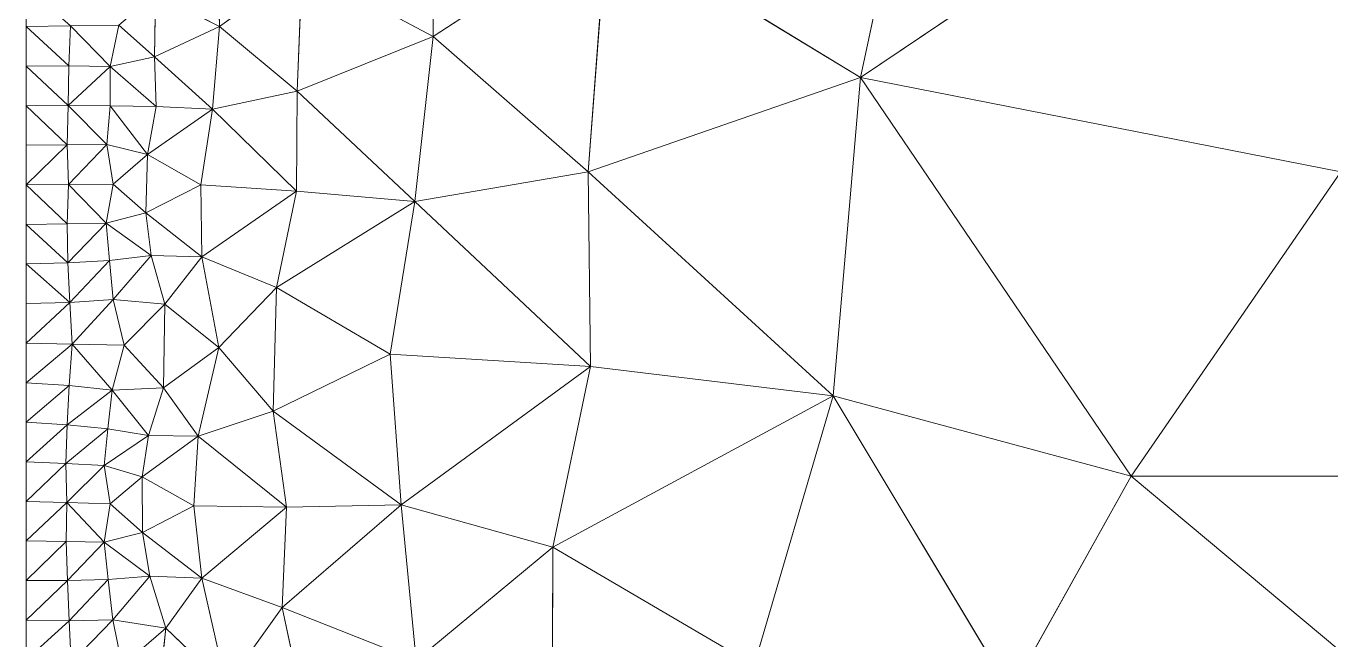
# Model space of a CAD drawing. Header units: metres. Extents: x 0 to 8, y 0 to 4.
# Drawn here: x 6 to 6.993, y 0.526 to 0.993 of the extents above; entities that cross this region are included whole.
import ezdxf

# ---------------------------------------------------------------- set-up
doc = ezdxf.new("R2010")
doc.units = ezdxf.units.M
doc.header["$MEASUREMENT"] = 0
doc.layers.add('losas-1', color=7, linetype='Continuous', lineweight=0)

msp = doc.modelspace()

# ---------------------------------------------------------------- linework, layer by layer
at = {"layer": 'losas-1'}
for p, q in [((6, 4), (6, 0)), ((6.69107, 1.21733), (6.63461, 0.95373)), ((7, 1.19938), (6.63461, 0.95373)), ((6.30948, 1.11449), (6.30962, 0.98499)), ((6.44192, 1.07127), (6.30962, 0.98499)), ((6.44192, 1.07127), (6.42746, 0.88216)), ((6.63461, 0.95373), (6.44192, 1.07127)), ((6.14522, 1.05672), (6.1472, 0.99251)), ((6.20994, 1.03792), (6.1472, 0.99251)), ((6.20994, 1.03792), (6.20628, 0.94329)), ((6.30962, 0.98499), (6.20994, 1.03792)), ((6.09835, 1.01748), (6.09774, 0.96946)), ((6.1472, 0.99251), (6.09835, 1.01748)), ((6, 0.99248), (6.03384, 0.99315)), ((6.03242, 0.96255), (6.03384, 0.99315)), ((6.03384, 0.99315), (6.06403, 0.96215)), ((6.06403, 0.96215), (6.07045, 0.99354)), ((6.09774, 0.96946), (6.07045, 0.99354)), ((6.03242, 0.96255), (6, 0.99248)), ((6.1472, 0.99251), (6.09774, 0.96946)), ((6.14176, 0.92981), (6.1472, 0.99251)), ((6.20628, 0.94329), (6.1472, 0.99251)), ((6.30962, 0.98499), (6.20628, 0.94329)), ((6.29576, 0.85961), (6.30962, 0.98499)), ((6.42746, 0.88216), (6.30962, 0.98499)), ((6.09774, 0.96946), (6.06403, 0.96215)), ((6.09889, 0.93169), (6.09774, 0.96946)), ((6.14176, 0.92981), (6.09774, 0.96946)), ((6, 0.96241), (6.03242, 0.96255)), ((6.03193, 0.93241), (6, 0.96241)), ((6.03193, 0.93241), (6.03242, 0.96255)), ((6.06403, 0.96215), (6.03193, 0.93241)), ((6.06403, 0.96215), (6.03242, 0.96255)), ((6.06401, 0.93227), (6.06403, 0.96215)), ((6.06403, 0.96215), (6.09889, 0.93169)), ((6.63461, 0.95373), (6.42746, 0.88216)), ((6.61401, 0.71194), (6.63461, 0.95373)), ((6.8405, 0.65076), (6.63461, 0.95373)), ((7, 0.88219), (6.63461, 0.95373)), ((6.20628, 0.94329), (6.14176, 0.92981)), ((6.20573, 0.86728), (6.20628, 0.94329)), ((6.29576, 0.85961), (6.20628, 0.94329)), ((6, 0.93233), (6.03193, 0.93241)), ((6.03136, 0.90248), (6, 0.93233)), ((6.03136, 0.90248), (6.03193, 0.93241)), ((6.03193, 0.93241), (6.0615, 0.90289)), ((6.06401, 0.93227), (6.03193, 0.93241)), ((6.06401, 0.93227), (6.0615, 0.90289)), ((6.06401, 0.93227), (6.09229, 0.89519)), ((6.09889, 0.93169), (6.06401, 0.93227)), ((6.09229, 0.89519), (6.09889, 0.93169)), ((6.14176, 0.92981), (6.09229, 0.89519)), ((6.14176, 0.92981), (6.09889, 0.93169)), ((6.14176, 0.92981), (6.13281, 0.87213)), ((6.14176, 0.92981), (6.20573, 0.86728)), ((6, 0.90226), (6.03136, 0.90248)), ((6.03136, 0.90248), (6, 0.87218)), ((6.0615, 0.90289), (6.03136, 0.90248)), ((6.03215, 0.87247), (6.03136, 0.90248)), ((6.0615, 0.90289), (6.03215, 0.87247)), ((6.0615, 0.90289), (6.09229, 0.89519)), ((6.0663, 0.87281), (6.0615, 0.90289)), ((6.09229, 0.89519), (6.0663, 0.87281)), ((6.09229, 0.89519), (6.09112, 0.85101)), ((6.13281, 0.87213), (6.09229, 0.89519)), ((6.42746, 0.88216), (6.29576, 0.85961)), ((6.42933, 0.73407), (6.42746, 0.88216)), ((6.42746, 0.88216), (6.61401, 0.71194)), ((7, 0.88219), (6.8405, 0.65076)), ((6, 0.87218), (6.03215, 0.87247)), ((6.03115, 0.84259), (6, 0.87218)), ((6.03115, 0.84259), (6.03215, 0.87247)), ((6.0663, 0.87281), (6.03215, 0.87247)), ((6.03215, 0.87247), (6.06099, 0.84308)), ((6.06099, 0.84308), (6.0663, 0.87281)), ((6.09112, 0.85101), (6.0663, 0.87281)), ((6.13281, 0.87213), (6.09112, 0.85101)), ((6.20573, 0.86728), (6.13281, 0.87213)), ((6.13281, 0.87213), (6.1337, 0.81736)), ((6.20573, 0.86728), (6.1337, 0.81736)), ((6.19051, 0.79426), (6.20573, 0.86728)), ((6.29576, 0.85961), (6.20573, 0.86728)), ((6.29576, 0.85961), (6.19051, 0.79426)), ((6.29576, 0.85961), (6.27686, 0.74352)), ((6.29576, 0.85961), (6.42933, 0.73407)), ((6.09112, 0.85101), (6.06099, 0.84308)), ((6.09514, 0.81856), (6.09112, 0.85101)), ((6.1337, 0.81736), (6.09112, 0.85101)), ((6, 0.84211), (6.03115, 0.84259)), ((6.03182, 0.813), (6, 0.84211)), ((6.06099, 0.84308), (6.03115, 0.84259)), ((6.03115, 0.84259), (6.03182, 0.813)), ((6.06099, 0.84308), (6.03182, 0.813)), ((6.06335, 0.81476), (6.06099, 0.84308)), ((6.06099, 0.84308), (6.09514, 0.81856)), ((6.06335, 0.81476), (6.03182, 0.813)), ((6.06335, 0.81476), (6.03316, 0.78273)), ((6.09514, 0.81856), (6.06335, 0.81476)), ((6.06628, 0.78494), (6.06335, 0.81476)), ((6.09514, 0.81856), (6.06628, 0.78494)), ((6.10566, 0.78152), (6.09514, 0.81856)), ((6.1337, 0.81736), (6.09514, 0.81856)), ((6.1337, 0.81736), (6.10566, 0.78152)), ((6.1337, 0.81736), (6.19051, 0.79426)), ((6.1337, 0.81736), (6.14649, 0.74845)), ((6, 0.81203), (6.03182, 0.813)), ((6.03316, 0.78273), (6, 0.81203)), ((6.03182, 0.813), (6.03316, 0.78273)), ((6.19051, 0.79426), (6.14649, 0.74845)), ((6.19051, 0.79426), (6.18787, 0.70027)), ((6.27686, 0.74352), (6.19051, 0.79426)), ((6.06628, 0.78494), (6.03316, 0.78273)), ((6.06628, 0.78494), (6.03505, 0.75117)), ((6.07471, 0.75031), (6.06628, 0.78494)), ((6.06628, 0.78494), (6.10566, 0.78152)), ((6, 0.78195), (6.03316, 0.78273)), ((6.03316, 0.78273), (6, 0.75188)), ((6.03316, 0.78273), (6.03505, 0.75117)), ((6.10566, 0.78152), (6.07471, 0.75031)), ((6.10566, 0.78152), (6.1046, 0.71791)), ((6.14649, 0.74845), (6.10566, 0.78152)), ((6, 0.75188), (6.03505, 0.75117)), ((6.03505, 0.75117), (6, 0.7218)), ((6.03282, 0.71975), (6.03505, 0.75117)), ((6.03505, 0.75117), (6.07471, 0.75031)), ((6.03505, 0.75117), (6.0655, 0.71615)), ((6.0655, 0.71615), (6.07471, 0.75031)), ((6.1046, 0.71791), (6.07471, 0.75031)), ((6.14649, 0.74845), (6.1046, 0.71791)), ((6.14649, 0.74845), (6.13083, 0.68112)), ((6.18787, 0.70027), (6.14649, 0.74845)), ((6.27686, 0.74352), (6.18787, 0.70027)), ((6.42933, 0.73407), (6.27686, 0.74352)), ((6.27686, 0.74352), (6.28536, 0.62886)), ((6.42933, 0.73407), (6.28536, 0.62886)), ((6.40075, 0.59669), (6.42933, 0.73407)), ((6.61401, 0.71194), (6.42933, 0.73407)), ((6, 0.7218), (6.03282, 0.71975)), ((6.03282, 0.71975), (6, 0.69173)), ((6.03121, 0.68967), (6.03282, 0.71975)), ((6.0655, 0.71615), (6.03121, 0.68967)), ((6.0655, 0.71615), (6.03282, 0.71975)), ((6.0655, 0.71615), (6.06205, 0.68676)), ((6.1046, 0.71791), (6.0655, 0.71615)), ((6.0655, 0.71615), (6.09305, 0.68178)), ((6.09305, 0.68178), (6.1046, 0.71791)), ((6.13083, 0.68112), (6.1046, 0.71791)), ((6.61401, 0.71194), (6.40075, 0.59669)), ((6.61401, 0.71194), (6.55394, 0.50713)), ((6.61401, 0.71194), (6.74908, 0.48695)), ((6.8405, 0.65076), (6.61401, 0.71194)), ((6.18787, 0.70027), (6.13083, 0.68112)), ((6.19815, 0.62716), (6.18787, 0.70027)), ((6.28536, 0.62886), (6.18787, 0.70027)), ((6, 0.69173), (6.03121, 0.68967)), ((6.03121, 0.68967), (6, 0.66165)), ((6.03031, 0.66031), (6.03121, 0.68967)), ((6.06205, 0.68676), (6.03031, 0.66031)), ((6.06205, 0.68676), (6.03121, 0.68967)), ((6.05926, 0.65893), (6.06205, 0.68676)), ((6.06205, 0.68676), (6.09305, 0.68178)), ((6.09305, 0.68178), (6.05926, 0.65893)), ((6.09305, 0.68178), (6.0882, 0.65019)), ((6.13083, 0.68112), (6.0882, 0.65019)), ((6.13083, 0.68112), (6.09305, 0.68178)), ((6.13083, 0.68112), (6.12772, 0.62814)), ((6.13083, 0.68112), (6.19815, 0.62716)), ((6, 0.66165), (6.03031, 0.66031)), ((6.03031, 0.66031), (6, 0.63158)), ((6.03111, 0.63073), (6.03031, 0.66031)), ((6.05926, 0.65893), (6.03031, 0.66031)), ((6.05926, 0.65893), (6.03111, 0.63073)), ((6.06393, 0.62981), (6.05926, 0.65893)), ((6.0882, 0.65019), (6.05926, 0.65893)), ((6.0882, 0.65019), (6.06393, 0.62981)), ((6.12772, 0.62814), (6.0882, 0.65019)), ((6.0882, 0.65019), (6.08853, 0.60799)), ((6.74908, 0.48695), (6.8405, 0.65076)), ((7, 0.51749), (6.8405, 0.65076)), ((6.8405, 0.65076), (7.1595, 0.65076)), ((6, 0.63158), (6.03111, 0.63073)), ((6.03111, 0.63073), (6, 0.6015)), ((6.03039, 0.60111), (6.03111, 0.63073)), ((6.03111, 0.63073), (6.05938, 0.6007)), ((6.06393, 0.62981), (6.03111, 0.63073)), ((6.05938, 0.6007), (6.06393, 0.62981)), ((6.08853, 0.60799), (6.06393, 0.62981)), ((6.12772, 0.62814), (6.08853, 0.60799)), ((6.19815, 0.62716), (6.12772, 0.62814)), ((6.12772, 0.62814), (6.13364, 0.57335)), ((6.19815, 0.62716), (6.13364, 0.57335)), ((6.28536, 0.62886), (6.19486, 0.55104)), ((6.19486, 0.55104), (6.19815, 0.62716)), ((6.28536, 0.62886), (6.19815, 0.62716)), ((6.28536, 0.62886), (6.40075, 0.59669)), ((6.28536, 0.62886), (6.29676, 0.51074)), ((6.08853, 0.60799), (6.05938, 0.6007)), ((6.09422, 0.57467), (6.08853, 0.60799)), ((6.13364, 0.57335), (6.08853, 0.60799)), ((6, 0.6015), (6.03039, 0.60111)), ((6.03039, 0.60111), (6, 0.57143)), ((6.03137, 0.5714), (6.03039, 0.60111)), ((6.05938, 0.6007), (6.03039, 0.60111)), ((6.05938, 0.6007), (6.03137, 0.5714)), ((6.06254, 0.57212), (6.05938, 0.6007)), ((6.05938, 0.6007), (6.09422, 0.57467)), ((6.40075, 0.59669), (6.29676, 0.51074)), ((6.40075, 0.59669), (6.39982, 0.38749)), ((6.55394, 0.50713), (6.40075, 0.59669)), ((6, 0.57143), (6.03137, 0.5714)), ((6.03137, 0.5714), (6, 0.54135)), ((6.06254, 0.57212), (6.03137, 0.5714)), ((6.03283, 0.54083), (6.03137, 0.5714)), ((6.06254, 0.57212), (6.03283, 0.54083)), ((6.09422, 0.57467), (6.06254, 0.57212)), ((6.06599, 0.54158), (6.06254, 0.57212)), ((6.09422, 0.57467), (6.06599, 0.54158)), ((6.10618, 0.53515), (6.09422, 0.57467)), ((6.13364, 0.57335), (6.09422, 0.57467)), ((6.13364, 0.57335), (6.10618, 0.53515)), ((6.13364, 0.57335), (6.19486, 0.55104)), ((6.13364, 0.57335), (6.15213, 0.49141)), ((6.19486, 0.55104), (6.15213, 0.49141)), ((6.29676, 0.51074), (6.19486, 0.55104)), ((6.19486, 0.55104), (6.21913, 0.43647)), ((6, 0.54135), (6.03283, 0.54083)), ((6.03283, 0.54083), (6, 0.51128)), ((6.06599, 0.54158), (6.03283, 0.54083)), ((6.03441, 0.50885), (6.03283, 0.54083)), ((6.06599, 0.54158), (6.03441, 0.50885)), ((6.07316, 0.50653), (6.06599, 0.54158)), ((6.10618, 0.53515), (6.06599, 0.54158)), ((6.10618, 0.53515), (6.07316, 0.50653)), ((6.10618, 0.53515), (6.10012, 0.47576)), ((6.15213, 0.49141), (6.10618, 0.53515))]:
    msp.add_line(p, q, dxfattribs=at)
for points in [[(6.44192, 1.07127), (6.63461, 0.95373), (6.69107, 1.21733)], [(6.63461, 0.95373), (7, 1.19938), (6.69107, 1.21733)], [(6.63461, 0.95373), (7, 0.88219), (7, 1.19938)], [(6.20994, 1.03792), (6.30962, 0.98499), (6.30948, 1.11449)], [(6.30962, 0.98499), (6.44192, 1.07127), (6.30948, 1.11449)], [(6.42746, 0.88216), (6.44192, 1.07127), (6.30962, 0.98499)], [(6.42746, 0.88216), (6.63461, 0.95373), (6.44192, 1.07127)], [(6.09835, 1.01748), (6.1472, 0.99251), (6.14522, 1.05672)], [(6.1472, 0.99251), (6.20994, 1.03792), (6.14522, 1.05672)], [(6.20628, 0.94329), (6.20994, 1.03792), (6.1472, 0.99251)], [(6.20628, 0.94329), (6.30962, 0.98499), (6.20994, 1.03792)], [(6.09774, 0.96946), (6.09835, 1.01748), (6.07045, 0.99354)], [(6.09774, 0.96946), (6.1472, 0.99251), (6.09835, 1.01748)], [(6, 0.99248), (6.03242, 0.96255), (6.03384, 0.99315)], [(6.03242, 0.96255), (6.06403, 0.96215), (6.03384, 0.99315)], [(6.03384, 0.99315), (6.06403, 0.96215), (6.07045, 0.99354)], [(6.06403, 0.96215), (6.09774, 0.96946), (6.07045, 0.99354)], [(6.09774, 0.96946), (6.14176, 0.92981), (6.1472, 0.99251)], [(6.14176, 0.92981), (6.20628, 0.94329), (6.1472, 0.99251)], [(6.20628, 0.94329), (6.29576, 0.85961), (6.30962, 0.98499)], [(6.29576, 0.85961), (6.42746, 0.88216), (6.30962, 0.98499)], [(6.06403, 0.96215), (6.09889, 0.93169), (6.09774, 0.96946)], [(6.09774, 0.96946), (6.09889, 0.93169), (6.14176, 0.92981)], [(6, 0.96241), (6.03193, 0.93241), (6.03242, 0.96255)], [(6.03193, 0.93241), (6.06403, 0.96215), (6.03242, 0.96255)], [(6.03193, 0.93241), (6.06401, 0.93227), (6.06403, 0.96215)], [(6.06401, 0.93227), (6.09889, 0.93169), (6.06403, 0.96215)], [(6.42746, 0.88216), (6.61401, 0.71194), (6.63461, 0.95373)], [(6.63461, 0.95373), (6.61401, 0.71194), (6.8405, 0.65076)], [(6.63461, 0.95373), (6.8405, 0.65076), (7, 0.88219)], [(6.14176, 0.92981), (6.20573, 0.86728), (6.20628, 0.94329)], [(6.20628, 0.94329), (6.20573, 0.86728), (6.29576, 0.85961)], [(6, 0.93233), (6.03136, 0.90248), (6.03193, 0.93241)], [(6.03136, 0.90248), (6.0615, 0.90289), (6.03193, 0.93241)], [(6.03193, 0.93241), (6.0615, 0.90289), (6.06401, 0.93227)], [(6.0615, 0.90289), (6.09229, 0.89519), (6.06401, 0.93227)], [(6.06401, 0.93227), (6.09229, 0.89519), (6.09889, 0.93169)], [(6.09229, 0.89519), (6.14176, 0.92981), (6.09889, 0.93169)], [(6.09229, 0.89519), (6.13281, 0.87213), (6.14176, 0.92981)], [(6.13281, 0.87213), (6.20573, 0.86728), (6.14176, 0.92981)], [(6.03136, 0.90248), (6, 0.87218), (6.03215, 0.87247)], [(6.03215, 0.87247), (6.0615, 0.90289), (6.03136, 0.90248)], [(6.03215, 0.87247), (6.0663, 0.87281), (6.0615, 0.90289)], [(6.0663, 0.87281), (6.09229, 0.89519), (6.0615, 0.90289)], [(6.09112, 0.85101), (6.09229, 0.89519), (6.0663, 0.87281)], [(6.09112, 0.85101), (6.13281, 0.87213), (6.09229, 0.89519)], [(6.29576, 0.85961), (6.42933, 0.73407), (6.42746, 0.88216)], [(6.42933, 0.73407), (6.61401, 0.71194), (6.42746, 0.88216)], [(6.8405, 0.65076), (7.1595, 0.65076), (7, 0.88219)], [(6, 0.87218), (6.03115, 0.84259), (6.03215, 0.87247)], [(6.03115, 0.84259), (6.06099, 0.84308), (6.03215, 0.87247)], [(6.03215, 0.87247), (6.06099, 0.84308), (6.0663, 0.87281)], [(6.06099, 0.84308), (6.09112, 0.85101), (6.0663, 0.87281)], [(6.09112, 0.85101), (6.1337, 0.81736), (6.13281, 0.87213)], [(6.1337, 0.81736), (6.20573, 0.86728), (6.13281, 0.87213)], [(6.1337, 0.81736), (6.19051, 0.79426), (6.20573, 0.86728)], [(6.19051, 0.79426), (6.29576, 0.85961), (6.20573, 0.86728)], [(6.19051, 0.79426), (6.27686, 0.74352), (6.29576, 0.85961)], [(6.27686, 0.74352), (6.42933, 0.73407), (6.29576, 0.85961)], [(6.06099, 0.84308), (6.09514, 0.81856), (6.09112, 0.85101)], [(6.09112, 0.85101), (6.09514, 0.81856), (6.1337, 0.81736)], [(6, 0.84211), (6.03182, 0.813), (6.03115, 0.84259)], [(6.03182, 0.813), (6.06099, 0.84308), (6.03115, 0.84259)], [(6.03182, 0.813), (6.06335, 0.81476), (6.06099, 0.84308)], [(6.06335, 0.81476), (6.09514, 0.81856), (6.06099, 0.84308)], [(6.03316, 0.78273), (6.06335, 0.81476), (6.03182, 0.813)], [(6.03316, 0.78273), (6.06628, 0.78494), (6.06335, 0.81476)], [(6.06628, 0.78494), (6.09514, 0.81856), (6.06335, 0.81476)], [(6.06628, 0.78494), (6.10566, 0.78152), (6.09514, 0.81856)], [(6.10566, 0.78152), (6.1337, 0.81736), (6.09514, 0.81856)], [(6.10566, 0.78152), (6.14649, 0.74845), (6.1337, 0.81736)], [(6.1337, 0.81736), (6.14649, 0.74845), (6.19051, 0.79426)], [(6, 0.81203), (6.03316, 0.78273), (6.03182, 0.813)], [(6.18787, 0.70027), (6.19051, 0.79426), (6.14649, 0.74845)], [(6.18787, 0.70027), (6.27686, 0.74352), (6.19051, 0.79426)], [(6.03505, 0.75117), (6.06628, 0.78494), (6.03316, 0.78273)], [(6.03505, 0.75117), (6.07471, 0.75031), (6.06628, 0.78494)], [(6.07471, 0.75031), (6.10566, 0.78152), (6.06628, 0.78494)], [(6.03316, 0.78273), (6, 0.75188), (6.03505, 0.75117)], [(6.1046, 0.71791), (6.10566, 0.78152), (6.07471, 0.75031)], [(6.1046, 0.71791), (6.14649, 0.74845), (6.10566, 0.78152)], [(6.03505, 0.75117), (6, 0.7218), (6.03282, 0.71975)], [(6.03282, 0.71975), (6.0655, 0.71615), (6.03505, 0.75117)], [(6.03505, 0.75117), (6.0655, 0.71615), (6.07471, 0.75031)], [(6.0655, 0.71615), (6.1046, 0.71791), (6.07471, 0.75031)], [(6.13083, 0.68112), (6.14649, 0.74845), (6.1046, 0.71791)], [(6.13083, 0.68112), (6.18787, 0.70027), (6.14649, 0.74845)], [(6.18787, 0.70027), (6.28536, 0.62886), (6.27686, 0.74352)], [(6.28536, 0.62886), (6.42933, 0.73407), (6.27686, 0.74352)], [(6.28536, 0.62886), (6.40075, 0.59669), (6.42933, 0.73407)], [(6.40075, 0.59669), (6.61401, 0.71194), (6.42933, 0.73407)], [(6.03282, 0.71975), (6, 0.69173), (6.03121, 0.68967)], [(6.03121, 0.68967), (6.0655, 0.71615), (6.03282, 0.71975)], [(6.03121, 0.68967), (6.06205, 0.68676), (6.0655, 0.71615)], [(6.06205, 0.68676), (6.09305, 0.68178), (6.0655, 0.71615)], [(6.0655, 0.71615), (6.09305, 0.68178), (6.1046, 0.71791)], [(6.09305, 0.68178), (6.13083, 0.68112), (6.1046, 0.71791)], [(6.40075, 0.59669), (6.55394, 0.50713), (6.61401, 0.71194)], [(6.55394, 0.50713), (6.74908, 0.48695), (6.61401, 0.71194)], [(6.61401, 0.71194), (6.74908, 0.48695), (6.8405, 0.65076)], [(6.13083, 0.68112), (6.19815, 0.62716), (6.18787, 0.70027)], [(6.18787, 0.70027), (6.19815, 0.62716), (6.28536, 0.62886)], [(6.03121, 0.68967), (6, 0.66165), (6.03031, 0.66031)], [(6.03031, 0.66031), (6.06205, 0.68676), (6.03121, 0.68967)], [(6.03031, 0.66031), (6.05926, 0.65893), (6.06205, 0.68676)], [(6.05926, 0.65893), (6.09305, 0.68178), (6.06205, 0.68676)], [(6.05926, 0.65893), (6.0882, 0.65019), (6.09305, 0.68178)], [(6.0882, 0.65019), (6.13083, 0.68112), (6.09305, 0.68178)], [(6.0882, 0.65019), (6.12772, 0.62814), (6.13083, 0.68112)], [(6.12772, 0.62814), (6.19815, 0.62716), (6.13083, 0.68112)], [(6.03031, 0.66031), (6, 0.63158), (6.03111, 0.63073)], [(6.03111, 0.63073), (6.05926, 0.65893), (6.03031, 0.66031)], [(6.03111, 0.63073), (6.06393, 0.62981), (6.05926, 0.65893)], [(6.06393, 0.62981), (6.0882, 0.65019), (6.05926, 0.65893)], [(6.08853, 0.60799), (6.0882, 0.65019), (6.06393, 0.62981)], [(6.08853, 0.60799), (6.12772, 0.62814), (6.0882, 0.65019)], [(6.74908, 0.48695), (7, 0.51749), (6.8405, 0.65076)], [(7, 0.51749), (7.1595, 0.65076), (6.8405, 0.65076)], [(6.03111, 0.63073), (6, 0.6015), (6.03039, 0.60111)], [(6.03039, 0.60111), (6.05938, 0.6007), (6.03111, 0.63073)], [(6.03111, 0.63073), (6.05938, 0.6007), (6.06393, 0.62981)], [(6.05938, 0.6007), (6.08853, 0.60799), (6.06393, 0.62981)], [(6.08853, 0.60799), (6.13364, 0.57335), (6.12772, 0.62814)], [(6.13364, 0.57335), (6.19815, 0.62716), (6.12772, 0.62814)], [(6.13364, 0.57335), (6.19486, 0.55104), (6.19815, 0.62716)], [(6.19486, 0.55104), (6.29676, 0.51074), (6.28536, 0.62886)], [(6.19486, 0.55104), (6.28536, 0.62886), (6.19815, 0.62716)], [(6.29676, 0.51074), (6.40075, 0.59669), (6.28536, 0.62886)], [(6.05938, 0.6007), (6.09422, 0.57467), (6.08853, 0.60799)], [(6.08853, 0.60799), (6.09422, 0.57467), (6.13364, 0.57335)], [(6.03039, 0.60111), (6, 0.57143), (6.03137, 0.5714)], [(6.03137, 0.5714), (6.05938, 0.6007), (6.03039, 0.60111)], [(6.03137, 0.5714), (6.06254, 0.57212), (6.05938, 0.6007)], [(6.06254, 0.57212), (6.09422, 0.57467), (6.05938, 0.6007)], [(6.39982, 0.38749), (6.40075, 0.59669), (6.29676, 0.51074)], [(6.39982, 0.38749), (6.55394, 0.50713), (6.40075, 0.59669)], [(6.03137, 0.5714), (6, 0.54135), (6.03283, 0.54083)], [(6.03283, 0.54083), (6.06254, 0.57212), (6.03137, 0.5714)], [(6.03283, 0.54083), (6.06599, 0.54158), (6.06254, 0.57212)], [(6.06599, 0.54158), (6.09422, 0.57467), (6.06254, 0.57212)], [(6.06599, 0.54158), (6.10618, 0.53515), (6.09422, 0.57467)], [(6.10618, 0.53515), (6.13364, 0.57335), (6.09422, 0.57467)], [(6.10618, 0.53515), (6.15213, 0.49141), (6.13364, 0.57335)], [(6.13364, 0.57335), (6.15213, 0.49141), (6.19486, 0.55104)], [(6.21913, 0.43647), (6.19486, 0.55104), (6.15213, 0.49141)], [(6.21913, 0.43647), (6.29676, 0.51074), (6.19486, 0.55104)], [(6.03283, 0.54083), (6, 0.51128), (6.03441, 0.50885)], [(6.03441, 0.50885), (6.06599, 0.54158), (6.03283, 0.54083)], [(6.03441, 0.50885), (6.07316, 0.50653), (6.06599, 0.54158)], [(6.07316, 0.50653), (6.10618, 0.53515), (6.06599, 0.54158)], [(6.10012, 0.47576), (6.10618, 0.53515), (6.07316, 0.50653)], [(6.10012, 0.47576), (6.15213, 0.49141), (6.10618, 0.53515)]]:
    msp.add_3dface(points, dxfattribs=at)
at = {"layer": 'losas-1', "invisible_edges": 1}
for points in [[(6, 1.02256), (6, 0.99248), (6.03384, 0.99315)], [(6, 0.99248), (6, 0.96241), (6.03242, 0.96255)], [(6, 0.96241), (6, 0.93233), (6.03193, 0.93241)], [(6, 0.93233), (6, 0.90226), (6.03136, 0.90248)], [(6, 0.90226), (6, 0.87218), (6.03136, 0.90248)], [(6, 0.87218), (6, 0.84211), (6.03115, 0.84259)], [(6, 0.84211), (6, 0.81203), (6.03182, 0.813)], [(6, 0.81203), (6, 0.78195), (6.03316, 0.78273)], [(6, 0.78195), (6, 0.75188), (6.03316, 0.78273)], [(6, 0.75188), (6, 0.7218), (6.03505, 0.75117)], [(6, 0.7218), (6, 0.69173), (6.03282, 0.71975)], [(6, 0.69173), (6, 0.66165), (6.03121, 0.68967)], [(6, 0.66165), (6, 0.63158), (6.03031, 0.66031)], [(6, 0.63158), (6, 0.6015), (6.03111, 0.63073)], [(6, 0.6015), (6, 0.57143), (6.03039, 0.60111)], [(6, 0.57143), (6, 0.54135), (6.03137, 0.5714)], [(6, 0.54135), (6, 0.51128), (6.03283, 0.54083)]]:
    msp.add_3dface(points, dxfattribs=at)

doc.saveas('drawing.dxf')
